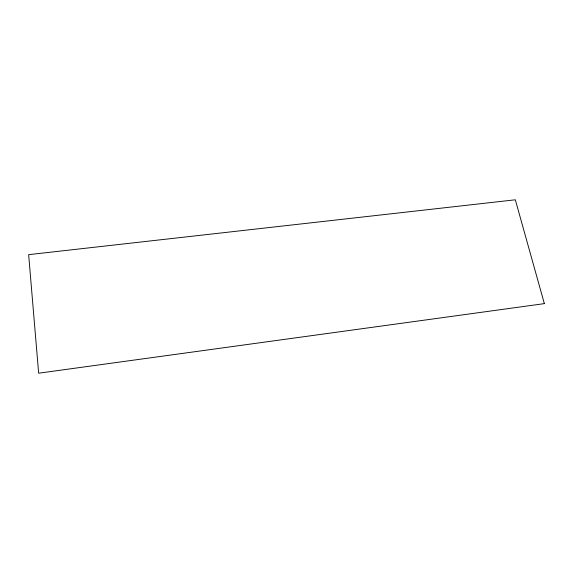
<?xml version="1.0" encoding="UTF-8"?>
<svg xmlns="http://www.w3.org/2000/svg" width="573" height="573" viewBox="0 0 573 573"><rect width="100%" height="100%" fill="white"/><g stroke="black" fill="none" stroke-linecap="round" stroke-linejoin="round"><path stroke-width="0.86" d="M544.35 303.633L38.642 373.202L28.65 254.656L515.328 199.798L544.35 303.633"/></g></svg>
